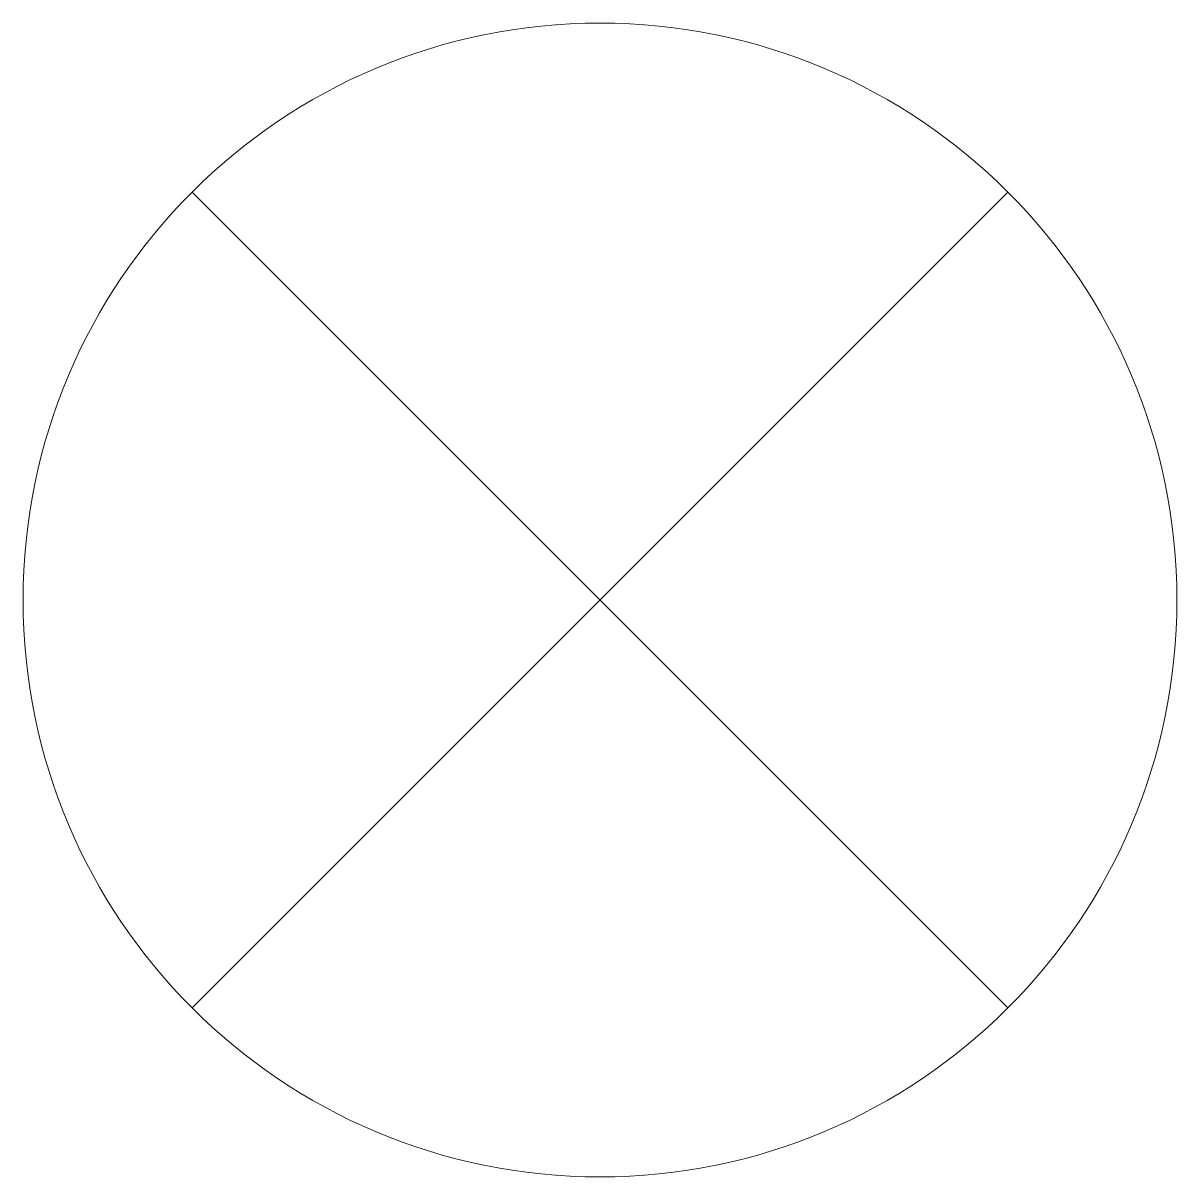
# Paper-space layout 'ISO A3 Title Block' of a CAD drawing. Header units: millimetres. Extents: x 0 to 39, y 0 to 39.
import ezdxf

# ---------------------------------------------------------------- set-up
doc = ezdxf.new("R2010")
doc.units = ezdxf.units.MM
doc.layers.add('Чертеж', color=7, linetype='Continuous')

psp = doc.layouts.new('ISO A3 Title Block')

# ---------------------------------------------------------------- linework, layer by layer
at = {"layer": 'Чертеж', "lineweight": 15}
for p, q in [((5.711, 33.289), (33.289, 5.711)), ((5.711, 5.711), (33.289, 33.289))]:
    psp.add_line(p, q, dxfattribs=at)
psp.add_circle((19.5, 19.5), 19.5, dxfattribs=at)

doc.saveas('drawing.dxf')
